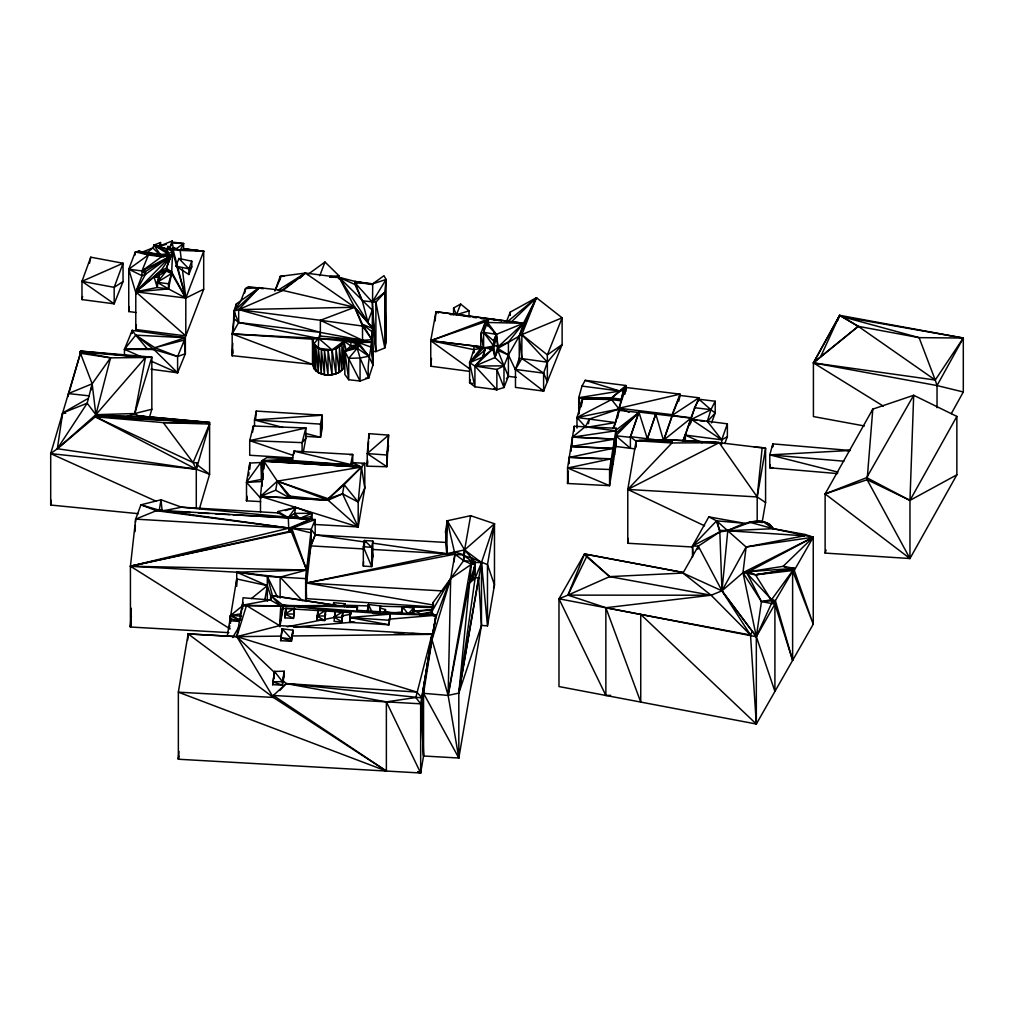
<?xml version="1.0" encoding="UTF-8"?>
<svg xmlns="http://www.w3.org/2000/svg" width="1014" height="1014" viewBox="0 0 1014 1014"><rect width="100%" height="100%" fill="white"/><g stroke="black" fill="none" stroke-linecap="round" stroke-linejoin="round"><path stroke-width="1.5" d="M242.181 608.235L243.03 597.766L270.345 599.996L280.789 605.979L335.9 605.333L357.448 607.094L356.991 611.201L283.083 605.32L270.839 595.624L270.345 599.996L242.194 605.257L236.794 636.64L273.336 697.429L386.372 771.046L386.372 701.865L286.176 683.588L282.817 680.381M463.221 554.937L446.781 553.745L445.577 531.159L447.275 520.765L454.931 554.189L450.685 578.512L432.015 639.733L423.548 693.322L448.137 695.414L458.822 693.082L481.473 625.473L487.481 625.815L494.477 585.002L494.477 523.744L470.635 515.682L447.275 520.765L464.602 549.93L475.262 562.453L475.097 578.348L458.822 693.082L458.822 758.016L423.548 756L420.658 703.817L435.957 615.245L357.448 610.365M262.119 486.251L262.005 460.698L266.847 457.58L292.45 459.076M270.751 600.313L270.839 595.624L274.743 595.94L335.9 605.333L332.846 606.004M228.911 632.647L130.426 627.02L130.426 566.218L135.661 519.143L156.321 510.701L159.236 510.296L315.177 519.548L311.222 529.384L305.658 578.601L306.634 583.012L464.602 549.93L494.477 523.744L481.473 562.567L481.473 625.473L458.822 758.016L448.137 695.414L450.685 578.512L463.626 560.628L463.905 557.573M372.265 351.237L375.89 351.554L384.8 347.979L386.068 342.593L386.068 279.484L383.989 275.694L372.708 283.844L372.265 329.106M447.161 525.467L447.275 520.765L446.908 525.404M601.948 458.835L569.272 457.39L613.001 448.353L611.277 459.253L613.001 464.082L613.001 448.353L570.996 446.49L567.574 467.999L567.574 483.488L609.579 485.681L615.79 446.464L616.005 438.973M242.638 608.527L242.866 602.379M363.329 566.104L363.329 546.774L364.432 540.525L372.822 541.02L372.822 556.863L371.72 566.598L363.329 566.104L363.519 561.591M364.178 546.546L364.432 540.525L371.72 547.268L372.822 556.863M232.738 343.29L232.181 355.673L312.502 364.368L314.163 366.738M233.359 329.36L233.854 311.26L236.351 303.921L259.216 287.646L282.944 290.435L354.697 307.293L372.962 328.523L372.962 365.015L368.779 377.88L360.059 380.998L348.702 379.73L344.823 374.47L344.823 351.275L350.92 345.977L358.246 344.342L368.779 356.218L372.962 365.015L371.986 331.654L372.962 328.523L354.697 307.293L339.145 277.354L305.404 273.058L280.244 276.353L274.857 291.094M433.029 608.4L433.308 602.278L450.685 578.512L471.472 564.24L475.262 564.557L475.262 562.453L471.472 561.16L471.966 558.283L463.626 555.457L470.635 515.682M131.212 622.431L130.426 627.02L131.338 608.261M135.052 531.653L135.356 525.404M135.508 522.273L135.661 519.143L140.921 504.82L161.011 499.801L181.62 507.203L310.398 519.269L311.982 513.261L295.644 507.418L278.077 511.512L278.077 512.932L288.293 517.736L295.556 516.494L299.65 518.408L311.399 516.608L311.437 519.713M367.575 460.001L367.245 466.199L386.854 466.732L388.59 435.107L368.957 433.662L367.245 453.575L367.245 466.199L367.613 461.687M368.069 450.698L368.551 441.407M368.716 438.302L368.957 433.662L368.957 437.972M203.7 289.231L185.803 298.053L168.501 288.914L171.594 273.501L172.659 251.7L173.939 247.67L180.2 250.407L203.7 251.257L203.7 289.231L185.803 335.913L135.787 329.525L135.787 291.829L141.973 275.707L141.973 270.941L148.386 254.996L161.695 256.681L171.036 255.807L172.659 251.7L167.297 248.202L167.994 246.389L173.115 249.85L180.2 250.407L183.597 249.102L203.7 251.257L185.803 298.053L185.803 335.913L135.787 291.829L145.534 274.287L171.036 255.807L153.951 245.109L152.873 247.898L146.992 252.955M262.803 479.685L263.158 473.5M263.412 468.874L263.843 461.142L361.453 467.061L364.799 463.322L352.72 462.612L350.591 464.894L289.738 461.294L262.005 460.698L261.599 481.587L246.516 482.334L246.516 500.84L260.687 501.626M572.023 444.867L572.492 437.135L585.078 426.793L615.79 430.823L616.005 438.086M229.481 628.604L229.684 625.461M568.372 471.155L567.574 483.488L568.296 478.887M568.867 463.449L569.272 457.276L611.277 458.797L611.277 474.996L609.579 469.482L611.277 458.797L567.574 467.999L609.579 485.681L609.579 469.482L567.574 467.999M229.975 623.42L230.495 615.549L242.777 605.573M570.692 451.129L570.996 446.49L570.996 451.154M573.899 430.912L574.203 426.286L616.182 428.25L616.182 434.512M236.3 585.217L236.731 578.956L267.316 585.648L271.118 597.284M314.834 524.225L315.177 519.548L291.728 528.243L291.335 529.27L291.335 531.666L306.634 570.033L306.139 601.454M178.971 751.412L178.35 759.233L420.658 772.998L423.548 756L423.548 688.379L432.015 634.333L279.598 625.651L236.794 636.64L188.148 633.915L178.35 692.169L178.35 759.233L178.882 756.127M187.653 640.189L188.148 633.915L236.794 636.64L280.878 636.12M255.655 418.959L256.288 411.076L322.275 415.22L322.275 427.997L320.513 437.313L306.367 436.413M446.426 531.59L446.667 528.497M232.688 349.399L232.181 355.673L232.688 352.58M692.486 547.002L627.78 543.263L628.16 538.523M635.664 447.035L636.171 440.722L672.447 440.076L719.167 442.674L765.583 448.277L765.583 502.551L762.059 522.768M627.78 543.263L627.78 489.445L671.94 442.966L672.193 439.911L719.167 442.674L757.192 496.936L765.583 502.551M493.514 588.006L494.477 585.002L487.481 564.608L471.966 558.283L458.822 693.082L481.473 562.567L464.602 549.93L464.184 554.519M130.426 627.02L131.364 616.056M246.922 496.112L246.516 500.84L247.01 497.861M248.696 475.655L248.975 472.511M249.241 469.355L249.799 463.068L260.826 462.511L261.599 481.587M909.964 558.524L825.117 493.932L866.666 477.645L913.69 395.27L909.964 500.384L909.964 558.524L867.135 479.723L872.801 409.124L913.69 395.27L956.861 416.412L956.861 474.818L909.964 558.524L825.117 553.086L825.117 493.932L872.801 409.124L871.812 412.128M136.091 312.502L128.753 311.552L128.753 269.204L135.369 251.865L138.665 251.333L159.73 254.78L167.297 253.83L167.994 246.389M365.686 378.171L368.779 377.88C366.092 362.011 372.911 347.358 371.986 331.654L362.518 324.391L354.697 307.293L305.404 273.058L278.204 290.131M314.061 524.441L358.196 526.938L358.196 502.069L361.453 467.061L352.72 462.612L352.72 454.475L293.959 451.129L292.171 460.47L289.738 461.294L290.055 460.343L292.653 459.557M385.789 282.564L386.068 279.484L372.708 283.844L354.989 282.843L362.29 300.79L367.841 321.932L372.265 310.145L339.145 277.354L329.753 277.177M333.429 605.764L333.72 602.633L345.153 603.774L345.153 605.789L347.701 607.145M260.484 512.007L260.484 496.353L263.843 461.142L261.599 461.142L262.626 479.901M431.495 358.436L430.747 366.219L469.279 371.327M435.082 321.083L435.982 311.742L523.478 323.263L536.457 297.698L562.124 317.826L562.124 344.57L543.605 391.112L515.48 387.399L515.48 369.413L519.257 358.221L547.357 362.201L562.124 344.57L547.357 354.862L547.357 381.695L543.605 373.139L521.855 358.563L519.257 336.078L523.478 323.263L435.982 311.742L430.747 340.666L430.747 366.219L431.356 363.164M558.98 598.805L567.954 595.129L605.865 607.728L711.118 595.231L721.968 590.832L742.996 572.657L755.506 574.824L794.292 570.35L813.241 537.23L773.264 528.7C762.934 513.933 739.941 524.618 727.773 530.74L721.968 590.832L750.512 635.018L756.33 724.021L558.98 686.554L558.98 598.805L584.508 553.974L683.309 572.53L698.304 546.14L719.775 531.906L727.773 530.74L773.264 528.7L805.217 534.492L813.241 537.23L813.241 624.206L756.33 724.021L640.734 614.421L558.98 598.805L605.865 695.452L610.605 695.338M352.733 622.076L349.615 622.355L350.679 611.417L390.111 614.129L389.034 624.801L349.615 622.355L350.679 611.417L350.679 613.838M367.981 609.148L368.437 604.471L380.542 605.954L379.781 612.481M329.956 277.24L339.145 277.354L354.989 281.41L354.989 284.516L362.29 300.79L375.89 302.185L384.8 347.979L384.8 292.311L386.068 279.484L372.265 302.058L375.89 351.554L375.89 302.185L384.8 292.311L386.068 342.593M401.798 614.395L402.558 606.714L413.661 608.007L413.661 612.849M279.927 279.509L280.244 276.353L280.244 279.509M334.544 617.082L335.114 611.341L342.922 611.797L341.895 621.874L334.1 621.392L335.114 611.341L335.114 615.574M317.978 610.174L316.951 620.036L324.746 620.53L325.76 610.174L317.978 610.174L316.951 620.036L317.978 614.218M234.855 312.692L232.181 333.923L232.181 355.673L232.7 350.958M128.753 311.552L129.272 306.836M135.027 255.008L135.369 251.865L148.386 254.996L128.753 269.204L136.244 294.161M356.991 611.201L357.448 607.094L283.083 605.32L279.598 625.651L246.478 605.561L242.194 605.257L242.131 608.59M135.787 329.525L136.32 324.911M454.044 561.946L454.931 554.189L306.634 583.012L310.842 545.887L310.842 532.806L291.728 528.243L291.335 531.666L130.426 566.218L230.089 628.908M240.533 619.427L240.888 616.373M241.243 613.318L242.131 605.688L280.789 605.979L279.598 625.651L283.083 605.32L350.692 612.329M625.955 391.467L625.955 385.497L585.192 380.339L581.985 386.093L578.728 397.716L578.728 413.927L579.45 407.742M509.903 315.164L510.27 312.109L536.457 297.698L521.855 334.607L521.855 358.563L515.48 369.413L543.605 391.112L543.605 373.139L547.357 362.201L521.855 334.607L497.785 348.448L496.378 334.379L487.988 323.06L487.988 320.804L430.747 340.666L470.09 369.172M756.33 724.021L756.33 636.716L761.451 601.606L742.996 572.657L783.138 566.319L794.292 568.372L774.911 601.391L774.911 691.32L756.33 636.716L742.996 572.657L746.101 546.99L716.606 520.841L708.811 516.874L692.499 546.014L692.499 557.092M252.587 432.154L253.361 425.994L305.835 427.984L305.835 438.365L303.262 452.282M361.694 463.93L364.799 463.322L364.799 488.026L358.196 502.069L342.529 493.831L328.13 500.232L289.801 498.001L275.707 490.218L260.484 496.353L358.196 526.938L364.799 488.026L361.453 467.061L277.316 481.143L260.484 496.353L289.801 498.001L290.029 496.138L277.316 481.143L263.843 461.142L263.843 468.962M289.738 461.294L361.453 467.061L344.152 484.692L342.529 493.831L358.196 526.938L328.13 500.232L328.308 498.774L361.453 467.061L293.959 451.129L293.959 453.803M770.171 464.792L769.791 467.784L837.564 473.601M772.465 446.857L772.845 443.879L850.062 450.469L846.918 450.685M138.36 513.68L50.7 505.048L51.308 500.371M62.031 417.667L62.64 412.977L81.044 351.148L151.834 357.131L151.834 409.263L149.59 416.855M292.995 632.318L291.449 639.035L280.612 637.629L291.449 641.279L291.449 639.035L282.158 628.794L280.612 640.658L291.449 641.279L292.995 630.201L282.158 628.794L280.612 640.658L281.385 636.184M470.002 379.705L469.609 382.709L474.92 386.803L496.873 389.706L503.983 387.538L508.407 376.346L508.407 342.073L523.478 323.263L520.55 323.2M473.513 352.669L473.893 349.665L493.691 346.04L496.378 334.379L485.148 322.427L488.723 318.865L494.883 320.031M697.886 549.271L698.304 546.14L692.499 546.014L693.12 555.457M774.911 604.116L761.451 601.606L771.705 600.808L774.911 601.391L771.616 599.642L792.618 570.692L792.618 660.38L774.911 604.116L775.38 600.668L771.616 599.642L761.451 601.606L747.267 573.671L748.687 571.63L813.241 537.23L746.101 546.99L721.968 590.832L756.33 636.716L774.911 604.116L771.705 600.808L755.506 574.824L748.687 571.63L794.292 568.372L794.292 570.35L813.241 624.206L792.618 570.692L789.184 569.754L755.506 574.824L794.292 568.372L789.184 569.754M88.129 398.464L62.64 412.977L57.354 448.72L50.7 453.626L50.7 505.048L51.308 501.968M475.262 562.453L472.625 579.691L475.262 562.453L481.473 562.567L487.481 625.815L487.481 564.608L494.477 523.744M487.481 325.912L488.723 318.865L430.747 340.666L473.893 349.665L469.609 362.682L474.92 386.803L474.92 366.041L482.816 357.004L485.098 350.02L483.602 347.929L483.602 332.313L485.148 322.427L523.478 323.263L498.204 346.737L497.785 348.448L508.407 354.976L515.86 370.63M616.182 428.25L614.484 439.024L614.484 454.678L613.001 448.556L614.484 439.151L572.492 437.135L615.79 430.823L615.79 446.464L635.018 448.885M50.7 505.048L51.194 501.955M67.862 396.664L81.044 351.148L145.471 357.511L151.834 357.131L134.799 413.522L127.282 416.412L95.354 416.805L57.354 448.72L196.285 469.216L209.594 474.298L199.39 508.863M91.209 389.82L92.16 383.812L110.539 357.841L145.471 357.511L134.799 413.522L138.512 415.93L158.602 418.224M613.001 448.556L570.996 446.553L574.203 426.286L574.203 430.899M411.595 633.522L432.015 634.333L421.887 697.886L423.548 756M159.997 245.616L160.504 242.511L153.951 245.109L161.695 256.681L165.105 255.046L171.036 255.807L166.334 268.317L166.334 271.055L157.233 282.336L157.233 287.482L135.787 291.829L171.036 255.807L138.665 251.333L148.386 254.996M89.181 395.853L68.356 393.571L92.16 383.812L87.179 403.23L57.354 448.72L95.886 414.701L127.282 416.412L138.512 415.93L204.879 422.141L209.594 424.055L196.285 469.216L95.354 416.805L95.886 414.701L92.16 383.812L79.891 351.782L110.539 357.841L95.354 416.805L193.091 462.574L197.299 462.942L196.285 469.216L196.285 508.407M423.548 688.379L435.957 615.245L372.784 613.432M182.368 268.849L185.803 298.053L135.787 291.829L159.642 272.563L166.334 271.055L171.594 273.501L168.501 283.755L168.501 288.914L157.233 287.482L157.753 284.452M158.26 281.41L159.642 272.563L171.036 255.807L141.973 270.941L128.753 269.204L141.973 275.707L145.534 274.287L145.534 271.384L171.036 255.807M235.603 308.307L236.351 303.921M227.326 635.765L236.731 578.956M458.822 693.082L478.583 577.6L472.625 578.195L469.305 583.075L448.137 695.414L432.015 639.733L432.015 634.333L291.893 635.981M273.197 681.623L272.677 684.64L282.424 685.185L284.25 674.665L284.25 671.243L274.49 671.395L272.677 684.64L274.49 671.395L282.424 681.636L282.424 685.185L272.677 681.788L282.424 681.636L284.25 674.665M273.717 678.62L274.236 675.616M636.171 446.921L636.171 440.722L671.94 442.966L672.447 440.076L636.171 440.722L627.78 489.445L704.565 525.822M285.403 510.625L295.644 507.418L294.592 513.388L295.556 518.167L310.398 519.269L289.269 528.104L130.426 566.218L236.731 572.213L280.13 577.118L306.634 570.033L310.842 545.887L315.177 534.898L315.177 519.548M431.077 615.118L433.308 602.278L433.308 608.273M472.625 579.691L474.996 566.078M264.92 599.363L267.316 585.648L236.731 572.213L236.731 586.269M279.864 626.766L283.083 608.387L290.942 608.882M284.921 613.977L285.91 608.261L294.478 608.337L293.477 618.375L284.921 617.843L284.921 613.977L294.478 608.337L293.477 618.375L284.921 613.977L293.477 614.04L294.478 612.659M285.416 614.991L284.921 617.843L285.91 608.261L285.91 612.126M282.424 681.636L284.25 671.243M291.449 639.035L292.995 630.201M333.2 605.586L333.72 602.633L335 605.535M344.633 606.727L345.153 603.774M349.615 622.355L350.413 617.779M367.169 611.696L368.437 604.471L372.328 612.545M379.528 611.734L380.542 605.954M384.99 612.481L385.497 609.579L380.542 608.134L379.629 612.697M390.111 614.129L389.034 624.801L349.615 617.513L390.111 614.129L386.955 614.307M401.291 613.952L402.558 606.714L408.072 613.977L412.939 612.126L413.661 609.959L422.825 615.029M413.661 609.959L412.939 614.078L413.661 608.007L408.072 613.977M275.707 490.218L277.316 481.143L328.308 498.774L342.529 493.831M371.72 547.268L363.329 546.774L371.72 566.598L371.72 547.268L372.822 541.02M448.137 695.414L471.966 558.283M484.603 325.469L485.148 322.427L480.775 333.555L480.775 348.347L469.609 362.682L469.609 382.709L472.638 383.495M588.424 423.713L589.261 419.086L619.085 408.997L611.543 399.592L611.543 397.932L625.955 385.497L623.889 389.87L615.409 422.572L613.077 428.123M494.3 345.711L496.378 334.379L523.478 323.263M581.237 406.513L582.67 398.819L611.543 397.932L621.278 399.199L623.889 388.337L619.947 391.024L578.728 397.716L580.87 406.829M417.641 772.072L420.658 772.998L420.658 703.817L415.829 697.543L432.015 634.333M388.59 445.716L386.854 454.994L386.854 466.732L367.245 453.575L388.59 435.107L386.854 454.994L367.245 453.575M244.729 292.983L245.565 288.584L248.493 286.632L263.526 288.622M432.015 637.768L435.957 617.108L450.685 578.512L431.622 612.012L435.957 617.108M578.728 413.927L579.602 409.352M624.763 393.711L625.955 387.487L680.077 394.142L672.117 414.701L619.085 408.224L619.085 411.228M80.436 354.216L81.044 351.148L83.313 352.124L145.471 357.511L95.886 414.701L99.575 416.767L209.594 422.42L209.594 474.298L197.299 464.932L197.299 462.942M254.527 425.829L254.527 419.973L256.288 411.076M617.577 417.958L619.085 410.391L638.883 412.457L630.391 437.326L615.79 435.779L616.182 432.965L638.883 412.457L616.094 430.088M689.774 425.005L690.952 419.112L727.368 423.827L727.368 436.692L724.807 443.473M81.982 299.586L81.982 281.334L90.766 257.188L123.049 263.247L123.049 281.575L114.176 303.832L81.982 299.586L82.616 296.557M89.511 263.247L90.766 257.188M158.412 281.854L159.287 275.326L166.334 271.055M131.528 333.467L132.213 330.399L185.359 337.725L185.359 353.721L177.602 372.81L151.035 369.21M678.683 401.43L679.722 396.943M507.063 322.008L536.457 297.698L519.257 336.078L508.407 354.976L503.983 365.851L496.873 369.438L496.873 389.706L474.92 366.041L469.609 362.682L482.816 357.004L485.098 347.827L492.893 348.854L494.959 357.549L503.983 365.851L508.407 376.346L516.151 377.347M497.785 346.192L494.959 357.549L474.92 366.041L496.873 369.438L503.983 387.538L503.983 365.851L497.785 350.375L497.785 346.192L493.78 345.673L493.691 340.894L496.378 334.379L493.691 332.782M292.869 457.897L249.71 455.261L249.71 440.621L253.361 425.994L253.361 429.061M837.602 320.817L839.643 315.329L963.3 338.03L963.3 391.987L951.297 413.649M302.742 428.415L305.835 427.984L302.109 442.624L302.109 452.13M371.986 339.728L362.518 340.298L318.7 338.423L312.502 339.196L232.181 333.923L318.7 338.423L343.822 341.11L343.822 367.854C336.94 378.159 315.544 377.842 312.502 364.368L232.181 333.923L238.67 322.503L233.854 311.26L238.67 309.587L354.697 307.293L362.518 326.052L371.986 339.728L372.962 365.015L371.289 347.244L371.986 339.728L362.518 324.391L372.962 328.523M772.947 467.581L769.791 467.784L769.791 454.88L772.845 443.879L772.845 446.895M503.983 365.851L474.92 366.041L492.893 348.854L493.78 345.673L494.959 357.549L497.785 350.375L508.407 354.976M482.816 357.004L492.893 348.854L493.691 346.04L493.691 340.894L483.602 332.313L480.775 333.555L483.602 347.929L469.609 362.682L485.098 350.02L485.098 347.827M155.928 501.144L50.7 453.626L62.64 412.977L87.179 403.23L95.886 414.701L134.799 413.522L151.834 409.263M613.812 428.377L619.085 410.391M582.67 398.819L578.728 397.716L611.543 397.932L621.278 400.847L611.543 399.592L582.67 398.819L576.979 417.527L576.979 428.085M694.577 407.691L690.952 419.606L710.915 409.669L715.2 401.252L698.899 399.224L694.577 407.691L710.915 409.669L715.2 413.053L711.498 422.927M274.959 672.916L236.794 636.64L246.478 605.561M481.473 562.567L475.097 578.348L469.305 583.075L475.262 564.557L471.472 561.16L471.472 564.24L463.626 560.628L454.931 554.189M629.111 412.305L619.085 408.224L625.955 387.487M825.117 553.086L826.106 550.082M487.962 348.689L493.691 346.04L483.602 332.313L487.988 320.804M655.792 414.143L647.35 438.783L649.67 440.684M638.883 412.039L647.35 438.783L655.792 414.054L663.587 440.748L672.117 416.082L638.883 412.039L630.391 436.654L630.391 448.302L615.79 435.779L638.883 412.457M666.49 440.583L663.587 440.19L672.117 415.74L690.952 418.199L682.942 441.242L685.35 434.322L685.35 441.407M702.144 442.725L685.35 435.107L690.952 419.112L721.715 439.823L721.715 444.246M727.368 423.827L721.715 439.823L685.35 435.107M338.27 277.963L339.031 275.808L325 262.018L307.66 274.617M169.477 248.316L172.165 241.002L159.097 246.212L153.951 245.109L167.994 252.004L167.297 253.83L172.659 251.7L185.803 298.053L171.594 273.501L157.233 282.336L168.501 288.914L135.787 291.829L161.112 270.383L166.334 268.317L172.659 251.7M176.005 266.15L178.908 258.507L191.773 261.194L191.773 266.885L188.87 274.528L176.005 266.15L188.87 268.837L191.773 266.885M188.87 274.528L188.87 268.837L191.773 261.194M319.765 275.745L325 262.018M469.026 316.545L469.026 310.842L460.66 304.073L456.452 314.746L450.292 314.568M483.602 332.313L496.378 334.379L493.691 340.894M672.117 415.423L698.899 397.805L690.952 417.768L672.117 415.423L680.077 395.447L698.899 397.805L698.899 400.733M151.758 361.39L177.602 372.81L177.602 356.548L185.359 337.725L135.711 335.152L132.213 330.399L124.456 349.336L124.456 355.255M506.442 321.628L510.27 312.109L510.27 315.126M275.478 289.852L281.233 276.264L284.364 276.328M193.091 462.574L209.594 424.055L163.267 422.61L95.354 416.805L204.879 422.141L163.267 422.61L193.091 462.574L196.285 469.216L50.7 453.626M605.865 695.452L605.865 607.728L756.33 636.716L771.705 602.962L771.705 600.808M154.825 347.688L153.976 349.526L124.456 349.336L135.711 335.152L154.825 347.688L177.602 356.548L185.359 353.721L184.218 340.083L154.825 347.688L185.359 337.725L182.317 338.232M864.41 425.969L813.418 416.564L813.418 362.873L820.605 356.814L839.643 315.329L858.262 326.343L935.238 380.035L937.037 385.561L937.037 407.717M169.579 248.417L172.583 242.131L183.597 243.525L183.597 249.102L203.7 251.257L183.648 248.658M605.865 607.728L640.734 702.081L640.734 614.421L750.512 635.018L752.058 631.76M756.33 636.716L721.968 590.832L682.967 573.062L609.642 576.624L567.954 595.129L584.508 553.974L586.599 556.711L567.954 595.129L711.118 595.231L750.512 635.018M172.165 241.002L172.165 242.954L183.597 243.525L180.2 250.407L181.291 259.635M585.078 427.578L589.261 419.086L615.409 422.572L586.586 427.325M383.495 613.559L385.497 609.579L385.497 611.848L390.973 612.849M838.375 317.775L813.418 362.873L883.295 406.107M820.605 356.814L858.262 326.343L813.418 362.873L937.037 385.561L963.3 338.03L842.761 316.824L919.102 337.649L963.3 338.03L935.238 380.035L813.418 362.873L839.643 315.329L858.262 326.343L919.102 337.649L935.238 380.035M956.861 416.412L909.964 500.384L867.135 479.723L825.117 493.932M232.612 637.527L238.962 626.931M354.697 307.293L320.361 320.297L320.361 336.04L314.036 343.619L318.32 348.195L324.417 350.21L332.06 349.919L343.822 341.11L358.246 342.402L371.289 342.339L362.518 340.298L343.822 341.11C338.258 353.468 314.974 354.19 312.502 339.196L312.502 364.368M746.101 546.99L804.368 535.81L805.217 534.492M682.967 573.062L711.118 595.231L609.642 576.624L584.508 553.974L683.309 572.53M390.111 618.705L389.034 620.238L349.615 617.513M310.398 519.269L291.728 528.243L306.634 570.033L130.426 566.218L288.876 531.526L288.293 517.736L295.644 507.418M260.826 462.511L246.516 482.334L260.788 498.368M342.922 616.068L341.895 617.425L341.895 621.874L334.1 616.968L342.922 611.797L341.895 617.425L334.1 616.968M371.289 342.339L343.822 341.11L339.424 346.649L332.06 349.919L318.32 348.195L318.7 338.423L320.361 332.415L362.518 340.298L362.518 324.391M325.76 614.712L324.746 615.992L324.746 620.53L316.951 615.992L325.76 610.174L324.746 615.992L316.951 615.992M371.289 347.244L358.246 342.402L358.246 344.342L344.823 351.275L348.702 379.73L348.702 358.36L359.121 346.015L358.246 342.402L343.822 341.11L346.433 351.338M506.48 378.577L508.407 376.346M305.835 438.365L302.109 442.624L249.71 440.621L293.135 455.4M279.763 690.509L286.176 683.588L416.855 692.055L421.887 697.886L286.176 683.588L273.336 695.465L273.336 697.429L178.35 692.169L386.372 771.046L273.336 695.465L420.658 703.817M312.502 339.196L314.036 368.589C319.98 376.245 331.299 376.017 339.424 372.315L335.964 348.613L335.964 373.798L332.06 349.919L318.7 338.423L238.67 322.503L238.67 309.587L259.216 287.646L261.967 288.546M469.305 583.075L471.523 580.819M511.424 321.869L536.457 297.698M299.789 278.33L305.404 273.058L281.816 290.397M328.308 498.774L344.152 484.692L358.196 502.069M251.358 598.602L267.316 585.648M663.587 440.19L690.952 418.199M384.8 292.311L372.265 302.058L354.989 282.843L359.209 282.133L372.708 283.844M611.543 397.932L623.889 388.337L624.662 394.383M305.404 273.058L282.944 290.435L238.67 309.587L320.361 332.415L238.67 322.503L233.854 318.535M170.365 250.268L173.939 247.67L171.442 248.722M145.534 274.287L141.973 270.941L161.695 256.681L138.665 251.333L146.967 252.676M176.347 248.696L183.597 243.525M233.106 514.808L288.293 517.736L294.592 513.388L311.982 513.261L311.982 519.485M486.974 323.732L487.988 323.06M123.049 281.575L114.176 287.355L81.982 281.334L123.049 263.247L114.176 287.355L114.176 303.832L81.982 281.334M453.575 314.619L453.575 308.015L460.66 304.073M79.891 351.782L81.044 351.148M727.368 436.692L721.715 439.823L707.278 421.228M956.861 474.818L909.964 500.384L866.666 477.645M611.543 399.592L576.979 417.527L586.193 427.731M742.996 572.657L813.241 537.23L783.138 566.319L785.926 567.333M508.407 342.073L498.204 346.737L496.378 334.379M311.982 513.261L299.65 518.408L294.592 513.388M708.811 516.874L745.151 523.389L716.606 520.841L719.775 530.309C736.772 532.489 752.654 514.225 769.778 524.327L773.264 528.7L749.333 522.134L763.732 522.109L773.264 528.7M142.606 251.966L152.873 247.898L159.73 254.78L163.761 256.834M344.823 351.275L357.194 348.233L360.059 357.98L360.059 380.998L344.823 351.275L359.121 346.015M83.313 352.124L79.891 353.202L110.539 357.841M469.026 310.842L456.452 314.746L453.575 308.015M581.985 386.093L619.947 391.024L623.889 389.87M433.384 615.954L435.957 615.245L389.046 619.161M166.359 244.399L159.097 246.212L160.504 242.511L160.504 245.667L159.097 246.212L167.525 249.267M619.085 408.224L680.077 394.142M419.986 615.156L432.268 612.317M249.71 440.621L305.835 427.984M619.085 408.997L576.979 417.527L589.261 419.086M348.702 358.36L360.059 357.98L368.779 356.218L358.246 342.402M419.644 614.269L432.065 611.784M287.33 626.766L321.387 620.023M324.48 619.415L333.771 617.577M341.503 616.043L350.793 614.205M570.996 446.553L614.484 439.151M241.345 613.711L230.495 615.549L229.975 620.758L239.089 621.417M489.775 349.323L492.893 348.854M415.829 697.543L386.372 701.865L420.658 772.998L417.692 771.946M287.925 459.849L292.45 459.342L262.005 460.698L262.005 479.292L246.516 482.334L249.799 463.068L249.799 469.228M398.705 613.191L401.861 612.874M414.46 611.632L431.787 609.921M293.667 627.121L354.647 622.038M391.429 612.963L402.343 612.05M414.815 611.024L431.977 609.604M349.627 454.716L352.72 454.475L350.591 464.894L290.055 460.343L262.005 460.698L361.453 467.061L261.599 461.142M283.02 427.464L254.527 419.973L322.275 415.22L320.513 424.106L320.513 437.313L305.506 433.371M329.905 276.416L339.031 275.808L339.031 278.964M837.932 472.118L769.791 454.88L850.062 450.469M177.602 356.548L153.976 349.526L147.093 348.613L124.456 349.336L140.262 356.32M306.634 570.033L236.731 572.213L267.316 576.37L305.658 578.601L306.634 598.666L433.472 606.93M671.94 442.966L719.167 442.674L627.78 489.445L757.192 496.936L765.583 448.277L762.427 448.087M242.194 605.257L280.789 605.979L270.839 595.624L270.839 600.073M700.37 442.231L719.167 442.674L700.37 442.117M636.171 440.722L672.193 441.521L672.447 440.076M326.153 604.775L329.297 604.851M343.493 605.231L368.716 605.89M379.756 606.182L433.346 607.589M639.276 440.304L648.681 440.583M394.307 632.837L403.737 633.218M241.459 616.03L230.495 615.549L230.495 623.28M572.492 437.085L614.484 439.024L615.79 446.464M480.775 346.763L430.747 340.666L480.775 346.763L483.602 347.929M754.327 447.098L762.198 447.516L757.192 496.936L757.192 522.261M171.62 511.55L162.164 511.043L140.921 504.82L156.321 510.701L289.269 528.104L291.335 529.27L288.876 529.131L288.876 531.526L291.335 531.666L288.876 529.131L289.269 528.104L159.236 510.296L161.011 499.801L162.164 511.043L181.62 507.203L278.077 512.932M181.075 512.045L190.543 512.552M198.427 512.97L209.467 513.553M215.767 513.895L229.963 514.643M260.484 496.353L328.13 500.232L277.316 481.143L289.801 498.001M135.661 519.143L311.222 529.384L315.177 534.898L365.306 542.072M445.577 542.414L315.177 534.898L310.842 545.887L362.999 548.904M372.48 549.449L446.781 553.745L447.275 520.765L447.275 525.506M442.865 590.959L306.634 583.012L433.65 605.092M294.085 609.072L339.69 611.911M342.833 612.101L350.692 612.595M254.527 419.973L320.513 424.106L322.275 427.997M727.773 530.74L804.368 535.81M127.282 416.412L204.879 422.141M769.791 454.88L843.863 461.205M95.886 416.45L99.575 416.767M138.512 415.93L209.594 422.42M62.64 412.977L65.707 413.281M320.361 336.04L362.518 340.298L320.361 320.297L238.67 309.587M290.029 496.138L328.13 500.232M183.471 248.95L203.7 251.257M163.229 418.757L167.868 419.276M692.435 419.796L696.897 420.354M699.863 420.721L704.312 421.279M662.117 440.57L630.391 436.654L636.45 441.572M167.297 253.83L167.297 248.202L173.115 249.85L185.803 298.053L171.556 271.714L161.112 270.383L154.077 276.961L157.233 287.482M141.973 270.941L145.534 271.384M159.287 277.633L154.077 276.961L159.287 275.326L157.233 282.336L168.501 283.755M515.48 369.413L543.605 373.139M320.361 320.297L362.518 326.052M373.139 543.2L446.781 553.745L445.577 531.159M270.839 595.624L335.9 605.333M321.375 373.101L318.32 372.632L316.66 370.275M459.532 315.215L470.293 316.862M473.373 317.331L476.441 317.8M481.054 318.497L484.134 318.966M365.674 283.35L354.989 281.41L371.606 284.414M368.728 283.907L371.77 284.465M492.551 319.207L501.41 321.083M937.037 385.561L963.3 391.987M229.975 618.578L239.089 620.86M493.843 388.932L496.873 389.706M480.775 348.347L473.893 346.433L473.893 352.644M585.192 380.339L619.947 391.024M236.794 636.64L416.855 692.055M153.951 245.109L167.437 249.317M454.931 551.971L463.221 554.62M358.246 344.342L350.92 341.946L350.92 345.977L343.822 341.11M383.393 770.006L386.372 771.046M354.989 284.516L339.145 277.354L367.841 321.932M240.901 620.251L230.495 615.549L239.545 620.276M435.982 311.742L438.517 313.022M540.906 389.63L543.605 391.112M278.077 511.512L288.293 517.736M166.334 268.317L171.556 271.714M357.194 348.233L368.779 356.218M188.148 633.915L273.336 697.429M586.599 556.711L609.642 576.624M698.899 399.224L710.915 409.669L707.278 421.647L715.2 413.053L715.2 401.252M177.602 372.81L153.976 349.526L135.711 335.152L147.093 348.613M178.908 258.507L188.87 268.837M302.464 600.846L280.13 577.118L280.13 598.083M747.267 573.671L771.616 599.642M423.548 693.322L458.822 758.016M698.304 546.14L721.968 590.832L719.775 530.309M267.316 601.048L267.316 576.37L277.43 597.056M360.059 357.98L368.779 377.88L368.589 374.901M775.38 600.668L792.618 660.38M267.316 576.37L272.525 596.08M172.165 242.954L173.584 248.924M372.265 310.145L375.89 351.554M481.473 625.473L478.583 577.6M310.842 532.806L311.222 544.822L311.222 529.384M690.952 417.768L690.952 422.863M569.272 457.276L569.272 463.537M519.257 336.078L519.257 361.225M464.602 549.93L464.602 553.783M402.558 606.714L402.558 609.68M368.437 604.471L368.437 610.504M364.432 540.525L364.432 546.293M333.72 602.633L333.72 605.662M332.06 349.919L332.06 374.711L328.029 350.388L328.029 374.927L324.417 350.21L324.417 374.597L321.311 349.513L321.311 373.874L318.32 348.195L318.32 372.632L315.772 346.218L315.772 370.845L314.036 343.619L314.036 368.589M305.658 578.601L305.658 601.213M282.158 628.794L282.158 631.697M132.213 330.399L132.213 333.327M245.565 288.584L240.85 300.93L233.854 311.26L259.216 287.646L245.565 288.584M562.124 317.826L547.357 354.862L521.855 334.607L562.124 317.826M716.606 520.841L692.499 546.014L719.775 531.906L716.606 520.841M343.822 367.854L339.424 372.315L339.424 346.649L341.908 370.313L341.908 344.139L343.822 367.854M471.966 561.35L463.626 560.628L463.626 555.457L471.966 561.35"/></g></svg>
